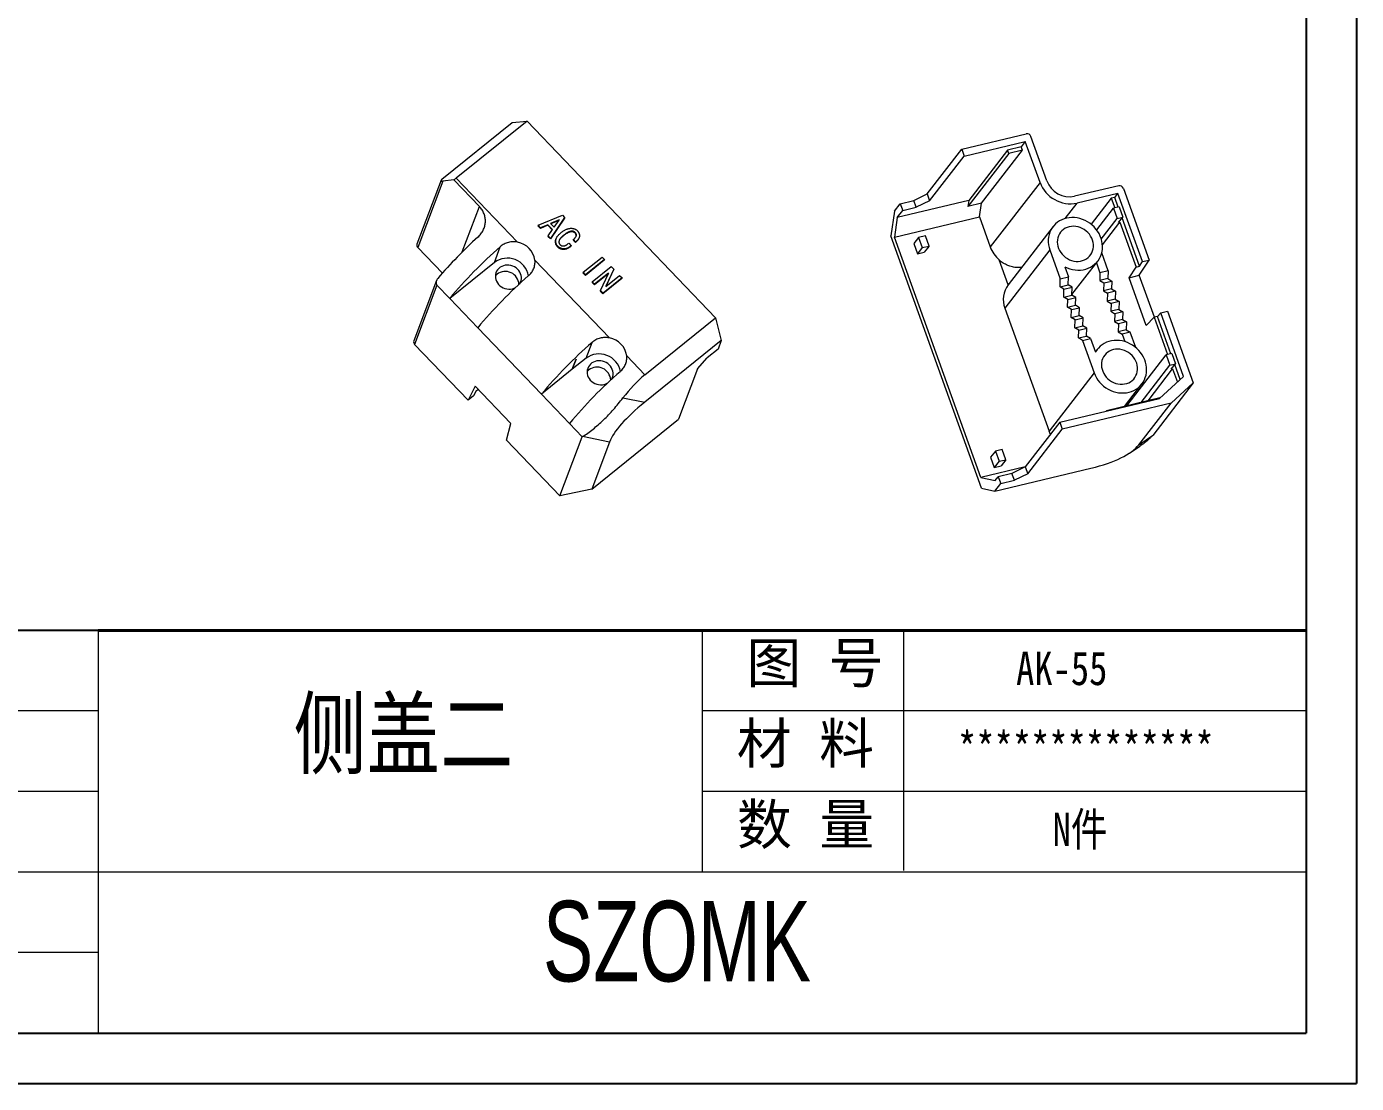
# Model space of a CAD drawing. Header units: inches. Extents: x 1287 to 2841, y 536 to 880.
# Drawn here: x 2752.2 to 2840.6, y 535.9 to 606.2 of the extents above; entities that cross this region are included whole.
import ezdxf

# ---------------------------------------------------------------- set-up
doc = ezdxf.new("R2010")
doc.units = ezdxf.units.IN
doc.layers.add('文字', color=81, linetype='Continuous')
doc.layers.add('粗实线', color=7, linetype='Continuous', lineweight=30)
doc.layers.add('细实线', color=3, linetype='Continuous', lineweight=9)
doc.styles.get("Standard").update_dxf_attribs({"font": 'txt', "bigfont": 'gbcbig.shx'})
doc.styles.add('宋体', font='', dxfattribs={"width": 0.8, "height": 3.5})
doc.styles.add('长仿宋', font='', dxfattribs={"width": 0.7, "height": 4})
doc.styles.get('宋体').set_extended_font_data('SimSun')
doc.styles.get('长仿宋').set_extended_font_data('SimSun')

msp = doc.modelspace()

# ---------------------------------------------------------------- linework, layer by layer
for p, q in [((2840.62, 676.436), (2840.62, 535.949)), ((2837.275, 673.091), (2837.275, 539.294)), ((2756.996, 566.053), (2716.857, 566.053)), ((2647.072, 539.294), (2837.275, 539.294)), ((2641.931, 535.949), (2840.62, 535.949))]:
    msp.add_line(p, q)
at = {"color": 7, "linetype": 'Continuous', "lineweight": 15}
for p, q in [((2779.844, 596.044), (2784.52, 599.811)), ((2785.503, 599.915), (2780.796, 596.123)), ((2784.52, 599.811), (2785.503, 599.915)), ((2798.038, 586.839), (2785.503, 599.915)), ((2814.389, 598.042), (2818.681, 599.07)), ((2814.552, 597.588), (2818.618, 598.562)), ((2818.618, 598.562), (2818.34, 598.202)), ((2819.596, 595.84), (2818.618, 598.562)), ((2820.048, 595.948), (2818.988, 598.897)), ((2812.094, 595.07), (2814.389, 598.042)), ((2812.257, 594.617), (2814.552, 597.588)), ((2814.389, 598.042), (2814.552, 597.588)), ((2817.518, 597.759), (2814.796, 594.235)), ((2817.436, 597.986), (2814.854, 594.642)), ((2815.7, 594.452), (2818.421, 597.975)), ((2818.34, 598.202), (2817.436, 597.986)), ((2817.518, 597.759), (2817.436, 597.986)), ((2818.421, 597.975), (2817.518, 597.759)), ((2818.421, 597.975), (2818.34, 598.202)), ((2779.788, 595.979), (2778.191, 591.739)), ((2779.91, 595.925), (2778.245, 591.506)), ((2780.643, 596.002), (2779.91, 595.925)), ((2782.339, 594.232), (2780.643, 596.002)), ((2784.88, 591.863), (2780.796, 596.123)), ((2819.596, 595.84), (2816.285, 591.554)), ((2811.208, 594.638), (2812.094, 595.07)), ((2812.094, 595.07), (2812.257, 594.617)), ((2824.828, 595.615), (2821.892, 594.912)), ((2824.765, 595.107), (2822.055, 594.458)), ((2824.331, 594.783), (2822.994, 593.052)), ((2824.557, 594.837), (2824.331, 594.783)), ((2824.331, 594.783), (2824.56, 594.146)), ((2824.557, 594.837), (2824.765, 595.107)), ((2824.786, 594.2), (2824.557, 594.837)), ((2826.395, 590.57), (2824.765, 595.107)), ((2825.136, 595.442), (2826.847, 590.678)), ((2809.915, 593.917), (2809.684, 592.289)), ((2809.915, 593.917), (2810.304, 594.421)), ((2814.854, 594.642), (2810.111, 593.506)), ((2810.111, 593.506), (2810.467, 593.968)), ((2810.304, 594.421), (2811.208, 594.638)), ((2810.304, 594.421), (2810.467, 593.968)), ((2810.467, 593.968), (2811.371, 594.184)), ((2811.371, 594.184), (2811.208, 594.638)), ((2812.257, 594.617), (2811.371, 594.184)), ((2814.854, 594.642), (2814.796, 594.235)), ((2815.7, 594.452), (2814.796, 594.235)), ((2815.571, 593.542), (2815.7, 594.452)), ((2823.36, 592.674), (2824.483, 594.128)), ((2824.845, 594.214), (2824.483, 594.128)), ((2824.483, 594.128), (2824.728, 593.447)), ((2824.845, 594.214), (2825.089, 593.534)), ((2786.24, 592.984), (2786.225, 592.943)), ((2786.24, 592.984), (2787.86, 593.648)), ((2786.406, 592.81), (2786.24, 592.984)), ((2786.894, 593.023), (2786.406, 592.81)), ((2786.894, 593.023), (2786.878, 592.983)), ((2787.199, 592.705), (2786.894, 593.023)), ((2787.984, 593.463), (2787.057, 592.075)), ((2787.628, 593.346), (2787.068, 593.1)), ((2787.068, 593.1), (2787.304, 592.854)), ((2787.999, 593.504), (2787.072, 592.116)), ((2787.613, 593.306), (2787.091, 593.076)), ((2787.304, 592.854), (2787.642, 593.332)), ((2787.628, 593.346), (2787.613, 593.306)), ((2787.619, 593.299), (2787.613, 593.306)), ((2787.642, 593.332), (2787.628, 593.346)), ((2787.86, 593.648), (2787.999, 593.504)), ((2787.999, 593.504), (2787.984, 593.463)), ((2809.924, 592.189), (2815.571, 593.542)), ((2810.111, 593.506), (2809.924, 592.189)), ((2815.571, 593.542), (2816.285, 591.554)), ((2823.667, 592.074), (2824.728, 593.447)), ((2823.74, 591.691), (2824.901, 593.195)), ((2824.728, 593.447), (2825.089, 593.534)), ((2824.811, 593.173), (2825.089, 593.534)), ((2824.811, 593.173), (2824.901, 593.195)), ((2824.901, 593.195), (2825.973, 590.212)), ((2826.199, 590.266), (2825.045, 593.477)), ((2786.391, 592.77), (2786.225, 592.943)), ((2786.878, 592.983), (2786.391, 592.77)), ((2786.406, 592.81), (2786.391, 592.77)), ((2787.176, 592.673), (2786.878, 592.983)), ((2786.906, 592.289), (2786.89, 592.249)), ((2787.057, 592.075), (2786.89, 592.249)), ((2786.906, 592.289), (2787.199, 592.705)), ((2787.072, 592.116), (2786.906, 592.289)), ((2787.072, 592.116), (2787.057, 592.075)), ((2787.442, 592.104), (2787.427, 592.063)), ((2787.939, 592.327), (2787.924, 592.287)), ((2788.712, 592.501), (2788.697, 592.461)), ((2788.944, 592.11), (2788.959, 592.151)), ((2815.714, 575.502), (2809.684, 592.289)), ((2815.662, 576.216), (2809.924, 592.189)), ((2811.525, 592.18), (2811.205, 591.765)), ((2811.976, 592.288), (2811.525, 592.18)), ((2811.525, 592.18), (2811.769, 591.499)), ((2812.221, 591.607), (2811.976, 592.288)), ((2820.46, 592.899), (2817.47, 589.027)), ((2779.876, 589.804), (2778.245, 591.506)), ((2783.332, 590.513), (2783.727, 591.562)), ((2787.557, 591.583), (2787.541, 591.543)), ((2788.273, 591.789), (2788.433, 591.622)), ((2788.433, 591.622), (2788.417, 591.582)), ((2788.582, 592.038), (2788.567, 591.997)), ((2788.72, 591.838), (2788.567, 591.997)), ((2788.735, 591.879), (2788.582, 592.038)), ((2788.735, 591.879), (2788.72, 591.838)), ((2811.205, 591.765), (2811.449, 591.085)), ((2811.769, 591.499), (2811.449, 591.085)), ((2811.769, 591.499), (2812.221, 591.607)), ((2812.221, 591.607), (2811.901, 591.193)), ((2820.25, 591.348), (2817.26, 587.475)), ((2820.25, 591.348), (2820.943, 589.42)), ((2783.332, 590.513), (2780.364, 588.122)), ((2790.978, 585.501), (2786.029, 590.665)), ((2789.235, 589.859), (2790.495, 590.873)), ((2790.639, 590.666), (2789.38, 589.652)), ((2790.654, 590.707), (2789.395, 589.692)), ((2790.495, 590.873), (2790.654, 590.707)), ((2790.654, 590.707), (2790.639, 590.666)), ((2811.449, 591.085), (2811.901, 591.193)), ((2817.473, 589.031), (2816.88, 590.68)), ((2821.714, 588.387), (2823.428, 590.607)), ((2823.342, 590.495), (2823.58, 589.831)), ((2824.122, 589.961), (2823.694, 591.153)), ((2826.192, 589.665), (2826.847, 590.678)), ((2826.199, 590.266), (2826.395, 590.57)), ((2826.395, 590.57), (2826.847, 590.678)), ((2789.235, 589.859), (2789.22, 589.818)), ((2789.38, 589.652), (2789.22, 589.818)), ((2789.395, 589.692), (2789.235, 589.859)), ((2789.395, 589.692), (2789.38, 589.652)), ((2789.839, 589.23), (2791.098, 590.244)), ((2790.896, 589.758), (2789.983, 589.023)), ((2790.911, 589.799), (2789.998, 589.063)), ((2790.387, 588.658), (2790.918, 589.791)), ((2791.804, 589.451), (2790.545, 588.437)), ((2791.819, 589.492), (2790.56, 588.477)), ((2791.271, 590.063), (2790.74, 588.93)), ((2791.256, 590.023), (2790.742, 588.927)), ((2790.746, 588.922), (2791.659, 589.658)), ((2790.911, 589.799), (2790.896, 589.758)), ((2790.9, 589.754), (2790.896, 589.758)), ((2790.918, 589.791), (2790.911, 589.799)), ((2791.098, 590.244), (2791.271, 590.063)), ((2791.271, 590.063), (2791.256, 590.023)), ((2791.659, 589.658), (2791.819, 589.492)), ((2791.819, 589.492), (2791.804, 589.451)), ((2820.943, 589.42), (2821.485, 589.549)), ((2821.24, 590.23), (2821.485, 589.549)), ((2821.468, 589.029), (2821.485, 589.549)), ((2823.58, 589.831), (2823.563, 589.311)), ((2824.122, 589.961), (2823.58, 589.831)), ((2824.122, 589.961), (2824.105, 589.441)), ((2825.515, 589.502), (2825.973, 590.212)), ((2825.515, 589.502), (2826.192, 589.665)), ((2826.655, 586.326), (2825.515, 589.502)), ((2825.973, 590.212), (2826.199, 590.266)), ((2827.192, 586.882), (2826.192, 589.665)), ((2779.489, 589.309), (2777.982, 585.306)), ((2779.517, 589.006), (2778.036, 585.073)), ((2779.517, 589.006), (2780.364, 588.122)), ((2789.839, 589.23), (2789.823, 589.189)), ((2789.983, 589.023), (2789.823, 589.189)), ((2789.998, 589.063), (2789.839, 589.23)), ((2789.998, 589.063), (2789.983, 589.023)), ((2790.387, 588.658), (2790.371, 588.618)), ((2790.545, 588.437), (2790.371, 588.618)), ((2790.56, 588.477), (2790.387, 588.658)), ((2790.74, 588.93), (2790.746, 588.922)), ((2820.926, 588.899), (2820.943, 589.42)), ((2820.926, 588.899), (2821.468, 589.029)), ((2821.187, 588.739), (2820.926, 588.899)), ((2821.17, 588.219), (2821.187, 588.739)), ((2821.187, 588.739), (2821.729, 588.869)), ((2821.729, 588.869), (2821.468, 589.029)), ((2821.712, 588.348), (2821.729, 588.869)), ((2824.105, 589.441), (2823.563, 589.311)), ((2823.563, 589.311), (2823.825, 589.151)), ((2823.825, 589.151), (2823.808, 588.63)), ((2824.35, 588.76), (2823.808, 588.63)), ((2823.808, 588.63), (2824.069, 588.47)), ((2823.825, 589.151), (2824.367, 589.28)), ((2824.611, 588.6), (2824.069, 588.47)), ((2824.105, 589.441), (2824.367, 589.28)), ((2824.367, 589.28), (2824.35, 588.76)), ((2824.35, 588.76), (2824.611, 588.6)), ((2824.611, 588.6), (2824.594, 588.079)), ((2780.364, 588.122), (2782.227, 586.178)), ((2790.56, 588.477), (2790.545, 588.437)), ((2821.17, 588.219), (2821.712, 588.348)), ((2821.432, 588.058), (2821.17, 588.219)), ((2821.415, 587.538), (2821.432, 588.058)), ((2821.432, 588.058), (2821.974, 588.188)), ((2821.974, 588.188), (2821.712, 588.348)), ((2821.957, 587.668), (2821.974, 588.188)), ((2824.069, 588.47), (2824.052, 587.95)), ((2824.594, 588.079), (2824.052, 587.95)), ((2824.052, 587.95), (2824.314, 587.789)), ((2824.314, 587.789), (2824.297, 587.269)), ((2824.856, 587.919), (2824.314, 587.789)), ((2824.594, 588.079), (2824.856, 587.919)), ((2824.856, 587.919), (2824.839, 587.399)), ((2793.331, 583.046), (2798.038, 586.839)), ((2798.038, 586.839), (2798.41, 585.321)), ((2817.26, 587.475), (2820.193, 579.309)), ((2821.415, 587.538), (2821.957, 587.668)), ((2821.676, 587.378), (2821.415, 587.538)), ((2821.659, 586.857), (2821.676, 587.378)), ((2821.659, 586.857), (2822.201, 586.987)), ((2821.921, 586.697), (2821.659, 586.857)), ((2821.676, 587.378), (2822.218, 587.508)), ((2821.921, 586.697), (2822.463, 586.827)), ((2822.218, 587.508), (2821.957, 587.668)), ((2822.201, 586.987), (2822.218, 587.508)), ((2822.463, 586.827), (2822.201, 586.987)), ((2822.446, 586.307), (2822.463, 586.827)), ((2824.839, 587.399), (2824.297, 587.269)), ((2824.297, 587.269), (2824.558, 587.109)), ((2824.558, 587.109), (2824.541, 586.589)), ((2825.1, 587.239), (2824.558, 587.109)), ((2824.839, 587.399), (2825.1, 587.239)), ((2825.1, 587.239), (2825.083, 586.718)), ((2827.171, 586.877), (2826.655, 586.326)), ((2827.397, 586.931), (2827.171, 586.877)), ((2827.171, 586.877), (2828.064, 584.391)), ((2827.617, 587.167), (2827.397, 586.931)), ((2828.29, 584.445), (2827.397, 586.931)), ((2827.617, 587.167), (2828.069, 587.276)), ((2829.137, 582.938), (2827.617, 587.167)), ((2828.069, 587.276), (2829.78, 582.512)), ((2782.227, 586.178), (2786.462, 581.76)), ((2821.904, 586.177), (2821.921, 586.697)), ((2821.904, 586.177), (2822.446, 586.307)), ((2822.165, 586.017), (2821.904, 586.177)), ((2822.148, 585.496), (2822.165, 586.017)), ((2822.165, 586.017), (2822.707, 586.147)), ((2822.707, 586.147), (2822.446, 586.307)), ((2822.69, 585.626), (2822.707, 586.147)), ((2825.083, 586.718), (2824.541, 586.589)), ((2824.541, 586.589), (2824.803, 586.428)), ((2824.803, 586.428), (2824.786, 585.908)), ((2825.328, 586.038), (2824.786, 585.908)), ((2825.345, 586.558), (2824.803, 586.428)), ((2825.083, 586.718), (2825.345, 586.558)), ((2825.345, 586.558), (2825.328, 586.038)), ((2825.328, 586.038), (2825.589, 585.878)), ((2778.036, 585.073), (2781.593, 581.362)), ((2789.43, 584.151), (2789.825, 585.2)), ((2798.41, 585.321), (2793.326, 581.225)), ((2798.41, 585.321), (2798.196, 584.753)), ((2822.148, 585.496), (2822.69, 585.626)), ((2822.41, 585.336), (2822.148, 585.496)), ((2822.41, 585.336), (2822.952, 585.466)), ((2822.41, 585.336), (2823.184, 583.181)), ((2822.952, 585.466), (2822.69, 585.626)), ((2822.952, 585.466), (2823.278, 584.558)), ((2824.786, 585.908), (2825.047, 585.748)), ((2825.589, 585.878), (2825.047, 585.748)), ((2825.047, 585.748), (2825.224, 585.255)), ((2825.953, 584.864), (2825.589, 585.878)), ((2789.43, 584.151), (2788.512, 583.413)), ((2793.331, 583.046), (2792.127, 584.303)), ((2796.823, 583.435), (2797.477, 584.174)), ((2798.196, 584.753), (2797.477, 584.174)), ((2823.394, 584.733), (2823.272, 584.575)), ((2825.374, 580.99), (2827.987, 584.373)), ((2828.349, 584.459), (2827.987, 584.373)), ((2827.987, 584.373), (2828.232, 583.692)), ((2828.349, 584.459), (2828.593, 583.779)), ((2788.512, 583.412), (2786.462, 581.76)), ((2788.512, 583.412), (2788.767, 584.089)), ((2788.767, 584.089), (2788.512, 583.413)), ((2788.512, 583.412), (2788.512, 583.412)), ((2788.767, 584.089), (2788.767, 584.089)), ((2796.823, 583.435), (2795.563, 580.09)), ((2826.319, 581.216), (2828.232, 583.692)), ((2826.771, 581.324), (2828.405, 583.44)), ((2828.232, 583.692), (2828.593, 583.779)), ((2828.315, 583.419), (2828.593, 583.779)), ((2828.315, 583.419), (2828.405, 583.44)), ((2828.405, 583.44), (2828.721, 582.561)), ((2828.906, 582.729), (2828.549, 583.722)), ((2823.184, 583.181), (2820.193, 579.309)), ((2825.211, 580.951), (2826.362, 582.441)), ((2829.78, 582.512), (2827.082, 579.018)), ((2827.525, 581.479), (2829.137, 582.938)), ((2828.299, 581.171), (2829.78, 582.512)), ((2782.059, 582.287), (2781.593, 581.362)), ((2781.952, 581.652), (2781.593, 581.362)), ((2782.092, 581.93), (2781.952, 581.652)), ((2784.431, 579.813), (2782.059, 582.287)), ((2782.267, 582.07), (2782.092, 581.93)), ((2786.462, 581.76), (2788.325, 579.817)), ((2791.875, 581.512), (2793.326, 581.225)), ((2827.564, 581.514), (2824.006, 580.662)), ((2825.651, 581.52), (2825.693, 581.403)), ((2820.908, 579.894), (2827.525, 581.479)), ((2828.299, 581.171), (2821.071, 579.44)), ((2824.006, 580.662), (2823.981, 580.63)), ((2824.015, 580.638), (2824.006, 580.662)), ((2826.152, 578.392), (2828.299, 581.171)), ((2784.134, 578.711), (2784.431, 579.813)), ((2788.325, 579.817), (2789.172, 578.933)), ((2789.807, 575.453), (2795.563, 580.09)), ((2820.908, 579.894), (2818.613, 576.922)), ((2820.908, 579.894), (2821.071, 579.44)), ((2787.691, 575), (2789.172, 578.933)), ((2790.986, 578.581), (2789.181, 578.939)), ((2818.776, 576.468), (2821.071, 579.44)), ((2826.152, 578.392), (2827.074, 579.009)), ((2784.134, 578.711), (2787.691, 575)), ((2790.986, 578.581), (2789.807, 575.453)), ((2816.626, 577.979), (2816.306, 577.564)), ((2817.077, 578.087), (2816.626, 577.979)), ((2816.626, 577.979), (2816.87, 577.298)), ((2817.322, 577.406), (2817.077, 578.087)), ((2825.546, 577.849), (2826.236, 578.311)), ((2816.306, 577.564), (2816.55, 576.884)), ((2816.87, 577.298), (2816.55, 576.884)), ((2816.87, 577.298), (2817.322, 577.406)), ((2817.322, 577.406), (2817.002, 576.992)), ((2818.614, 576.923), (2815.662, 576.216)), ((2815.662, 576.216), (2816.622, 576.013)), ((2816.55, 576.884), (2817.002, 576.992)), ((2816.597, 575.315), (2822.982, 576.845)), ((2816.622, 576.013), (2816.823, 576.273)), ((2817.727, 576.489), (2816.823, 576.273)), ((2816.823, 576.273), (2816.986, 575.819)), ((2818.613, 576.922), (2817.727, 576.489)), ((2817.89, 576.036), (2817.727, 576.489)), ((2818.776, 576.468), (2817.89, 576.036)), ((2818.613, 576.922), (2818.776, 576.468)), ((2789.807, 575.453), (2787.691, 575)), ((2815.714, 575.502), (2816.597, 575.315)), ((2816.597, 575.315), (2816.986, 575.819)), ((2816.986, 575.819), (2817.89, 576.036))]:
    msp.add_line(p, q, dxfattribs=at)
at = {"color": 8, "linetype": 'Continuous', "lineweight": 15}
for p, q in [((2781.201, 591.211), (2782.339, 594.232)), ((2821.267, 593.437), (2822.055, 594.458))]:
    msp.add_line(p, q, dxfattribs=at)
at = {"color": 7, "linetype": 'Continuous', "lineweight": 15, "flags": 128}
for points in [[(2821.24, 590.23), (2821.408, 590.152), (2821.581, 590.09), (2821.758, 590.045), (2821.936, 590.016), (2822.115, 590.005), (2822.292, 590.01), (2822.465, 590.033), (2822.633, 590.073), (2822.795, 590.129), (2822.948, 590.201), (2823.091, 590.289), (2823.223, 590.391), (2823.343, 590.506), (2823.448, 590.634), (2823.539, 590.773), (2823.614, 590.921), (2823.673, 591.078), (2823.714, 591.241), (2823.739, 591.409), (2823.745, 591.581), (2823.734, 591.754), (2823.705, 591.927), (2823.659, 592.099), (2823.596, 592.267), (2823.517, 592.43), (2823.422, 592.587), (2823.312, 592.735), (2823.19, 592.874), (2823.054, 593.002), (2822.908, 593.117), (2822.753, 593.219), (2822.589, 593.306), (2822.42, 593.378), (2822.245, 593.434), (2822.068, 593.474), (2821.889, 593.497), (2821.711, 593.502), (2821.535, 593.491), (2821.363, 593.462), (2821.197, 593.416), (2821.038, 593.354), (2820.888, 593.276), (2820.749, 593.183), (2820.621, 593.077), (2820.507, 592.957), (2820.406, 592.825), (2820.321, 592.683), (2820.252, 592.531), (2820.199, 592.372), (2820.164, 592.207), (2820.146, 592.037), (2820.145, 591.865), (2820.163, 591.691), (2820.198, 591.518), (2820.25, 591.348)], [(2821.537, 592.888), (2821.401, 592.846), (2821.274, 592.787), (2821.156, 592.713), (2821.051, 592.625), (2820.959, 592.523), (2820.882, 592.409), (2820.822, 592.286), (2820.778, 592.154), (2820.752, 592.017), (2820.744, 591.875), (2820.754, 591.732), (2820.782, 591.589), (2820.828, 591.448), (2820.891, 591.312), (2820.97, 591.183), (2821.063, 591.062), (2821.17, 590.952), (2821.289, 590.854), (2821.417, 590.77), (2821.554, 590.7), (2821.696, 590.647), (2821.842, 590.61), (2821.99, 590.59), (2822.137, 590.589), (2822.281, 590.605), (2822.421, 590.638), (2822.552, 590.688), (2822.675, 590.755), (2822.787, 590.836), (2822.885, 590.931), (2822.97, 591.039), (2823.039, 591.158), (2823.091, 591.286), (2823.126, 591.421), (2823.143, 591.56), (2823.142, 591.703), (2823.123, 591.847), (2823.086, 591.989), (2823.031, 592.127), (2822.96, 592.26), (2822.874, 592.386), (2822.774, 592.501), (2822.661, 592.605), (2822.537, 592.697), (2822.404, 592.774), (2822.264, 592.835), (2822.12, 592.881), (2821.972, 592.909), (2821.825, 592.919), (2821.679, 592.912), (2821.537, 592.888)], [(2785.018, 589.105), (2785.067, 589.197), (2785.105, 589.305), (2785.125, 589.419), (2785.126, 589.535), (2785.109, 589.652), (2785.074, 589.766), (2785.022, 589.876), (2784.954, 589.978), (2784.871, 590.071), (2784.775, 590.152), (2784.668, 590.221), (2784.552, 590.275), (2784.43, 590.314), (2784.305, 590.336), (2784.179, 590.341), (2784.054, 590.329), (2783.934, 590.3), (2783.821, 590.255), (2783.718, 590.195), (2783.626, 590.121), (2783.548, 590.035), (2783.485, 589.938), (2783.438, 589.832), (2783.409, 589.721), (2783.398, 589.605), (2783.406, 589.489), (2783.432, 589.373), (2783.476, 589.261), (2783.536, 589.155), (2783.612, 589.057), (2783.702, 588.969), (2783.804, 588.894), (2783.916, 588.833), (2784.035, 588.786), (2784.159, 588.756), (2784.285, 588.742), (2784.41, 588.746), (2784.533, 588.766), (2784.65, 588.803), (2784.74, 588.845)], [(2783.51, 589.734), (2783.425, 589.654), (2783.399, 589.624)], [(2823.184, 583.181), (2823.253, 583.014), (2823.338, 582.853), (2823.438, 582.699), (2823.552, 582.554), (2823.679, 582.42), (2823.818, 582.296), (2823.968, 582.185), (2824.126, 582.089), (2824.292, 582.006), (2824.464, 581.94), (2824.64, 581.89), (2824.818, 581.856), (2824.997, 581.839), (2825.174, 581.84), (2825.349, 581.858), (2825.519, 581.893), (2825.682, 581.944), (2825.838, 582.012), (2825.984, 582.095), (2826.12, 582.193), (2826.243, 582.305), (2826.353, 582.429), (2826.448, 582.564), (2826.528, 582.71), (2826.591, 582.865), (2826.638, 583.026), (2826.667, 583.193), (2826.679, 583.364), (2826.672, 583.537), (2826.649, 583.71), (2826.608, 583.883), (2826.549, 584.052), (2826.475, 584.217), (2826.384, 584.376), (2826.279, 584.526), (2826.16, 584.668), (2826.028, 584.799), (2825.885, 584.918), (2825.732, 585.024), (2825.571, 585.116), (2825.403, 585.192), (2825.23, 585.253), (2825.053, 585.298), (2824.874, 585.325), (2824.696, 585.336), (2824.519, 585.329), (2824.346, 585.305), (2824.178, 585.264), (2824.017, 585.207), (2823.864, 585.134), (2823.722, 585.045), (2823.591, 584.942), (2823.472, 584.826), (2823.368, 584.698), (2823.278, 584.558)], [(2824.47, 584.721), (2824.335, 584.679), (2824.207, 584.621), (2824.09, 584.547), (2823.985, 584.458), (2823.893, 584.356), (2823.816, 584.243), (2823.755, 584.119), (2823.711, 583.988), (2823.685, 583.85), (2823.677, 583.708), (2823.687, 583.565), (2823.716, 583.422), (2823.761, 583.281), (2823.824, 583.145), (2823.903, 583.016), (2823.997, 582.895), (2824.103, 582.785), (2824.222, 582.687), (2824.351, 582.603), (2824.487, 582.533), (2824.63, 582.48), (2824.776, 582.443), (2824.924, 582.424), (2825.071, 582.422), (2825.215, 582.438), (2825.354, 582.471), (2825.486, 582.521), (2825.608, 582.588), (2825.72, 582.669), (2825.819, 582.765), (2825.903, 582.873), (2825.972, 582.991), (2826.025, 583.119), (2826.06, 583.254), (2826.077, 583.394), (2826.076, 583.536), (2826.056, 583.68), (2826.019, 583.822), (2825.965, 583.961), (2825.894, 584.094), (2825.808, 584.219), (2825.707, 584.334), (2825.594, 584.439), (2825.47, 584.53), (2825.338, 584.607), (2825.198, 584.669), (2825.053, 584.714), (2824.906, 584.742), (2824.758, 584.753), (2824.612, 584.746), (2824.47, 584.721)], [(2788.512, 583.412), (2788.512, 583.412), (2788.512, 583.412), (2788.512, 583.412), (2788.512, 583.412), (2788.512, 583.412), (2788.512, 583.413), (2788.512, 583.413), (2788.512, 583.413)], [(2791.116, 582.743), (2791.165, 582.835), (2791.203, 582.944), (2791.223, 583.057), (2791.224, 583.174), (2791.207, 583.29), (2791.172, 583.404), (2791.12, 583.514), (2791.052, 583.616), (2790.969, 583.709), (2790.872, 583.791), (2790.766, 583.859), (2790.65, 583.913), (2790.528, 583.952), (2790.403, 583.974), (2790.277, 583.979), (2790.152, 583.967), (2790.032, 583.938), (2789.919, 583.894), (2789.816, 583.833), (2789.724, 583.759), (2789.646, 583.673), (2789.583, 583.576), (2789.536, 583.471), (2789.507, 583.359), (2789.496, 583.244), (2789.504, 583.127), (2789.53, 583.011), (2789.574, 582.899), (2789.634, 582.793), (2789.71, 582.695), (2789.8, 582.608), (2789.902, 582.532), (2790.014, 582.471), (2790.133, 582.424), (2790.257, 582.394), (2790.383, 582.38), (2790.508, 582.384), (2790.631, 582.404), (2790.748, 582.441), (2790.838, 582.484)], [(2789.608, 583.372), (2789.523, 583.292), (2789.497, 583.262)], [(2820.287, 579.09), (2820.267, 579.131), (2820.193, 579.309)]]:
    msp.add_lwpolyline(points, dxfattribs=at)
at = {"color": 7, "linetype": 'Continuous', "lineweight": 15}
for centre, radius, start, end in [((2818.735, 598.806), 0.269, 19.76866, 101.55821), ((2821.623, 596.569), 2.154, 199.76866, 281.55821), ((2821.567, 596.492), 1.614, 199.71015, 281.61672), ((2824.882, 595.351), 0.269, 19.76866, 101.55821), ((2802.868, 569.519), 30.66, 132.2897, 139.43795), ((2778.401, 591.665), 0.223, 160.6435, 225.49332), ((2803.641, 568.731), 30.296, 131.09604, 140.20334), ((2784.626, 590.469), 1.416, 7.92596, 79.64907), ((2818.311, 592.293), 2.156, 200.05785, 228.44284), ((2784.195, 589.361), 1.439, 10.72973, 126.84339), ((2805.504, 566.787), 30.296, 131.09604, 140.20334), ((2784.059, 589.009), 0.91, 3.09612, 127.12563), ((2818.77, 588.061), 1.62, 143.22194, 201.18326), ((2778.192, 585.232), 0.223, 160.6435, 225.49332), ((2809.739, 562.369), 30.296, 131.09604, 140.20334), ((2790.724, 584.108), 1.416, 7.92596, 79.64907), ((2790.293, 583), 1.439, 10.72973, 126.84339), ((2790.157, 582.647), 0.91, 3.09612, 127.12563), ((2811.602, 560.425), 30.296, 131.09604, 140.20334)]:
    msp.add_arc(centre, radius, start, end, dxfattribs=at)
for centre, major_axis, ratio, start_param, end_param in [((2780.089, 596.07), (0.303, 0.117), 0.293699, 2.396322, 3.967118), ((2777.631, 595.862), (5.735, 3.625), 0.238214, 5.109064, 5.140323), ((2794.674, 578.081), (3.267, 6.029), 0.616048, 0.99641, 1.322875), ((2798.999, 582.007), (8.029, 4.219), 0.266749, 2.206618, 2.850119), ((2794.234, 578.541), (7.085, 2.099), 0.320085, 2.265769, 2.267565), ((2824.217, 576.854), (5.255, 5.052), 0.066974, 5.221584, 5.22338), ((2817.016, 579.354), (9.406, -0.273), 0.323501, 5.40869, 6.052191)]:
    msp.add_ellipse(centre, major_axis=major_axis, ratio=ratio, start_param=start_param, end_param=end_param, dxfattribs=at)
for points, knots in [([(2782.238, 592.2), (2782.311, 592.267), (2782.377, 592.338), (2782.495, 592.492), (2782.547, 592.575), (2782.633, 592.746), (2782.667, 592.834), (2782.716, 593.015), (2782.731, 593.109), (2782.741, 593.295), (2782.736, 593.388), (2782.706, 593.573), (2782.681, 593.664), (2782.614, 593.839), (2782.571, 593.924), (2782.467, 594.086), (2782.407, 594.162), (2782.339, 594.232)], [0, 0, 0, 0, 0.125, 0.125, 0.25, 0.25, 0.375, 0.375, 0.5, 0.5, 0.625, 0.625, 0.75, 0.75, 0.875, 0.875, 1, 1, 1, 1]), ([(2787.557, 591.583), (2787.543, 591.598), (2787.517, 591.626), (2787.485, 591.673), (2787.458, 591.722), (2787.437, 591.773), (2787.422, 591.826), (2787.414, 591.881), (2787.412, 591.938), (2787.415, 591.996), (2787.425, 592.057), (2787.446, 592.117), (2787.475, 592.179), (2787.514, 592.24), (2787.562, 592.302), (2787.619, 592.365), (2787.684, 592.428), (2787.733, 592.468), (2787.758, 592.489)], [0, 0, 0, 0, 0.052182, 0.102997, 0.153018, 0.203295, 0.2536, 0.305613, 0.359049, 0.414918, 0.473394, 0.534337, 0.599069, 0.668523, 0.742472, 0.822342, 0.908195, 1, 1, 1, 1]), ([(2787.939, 592.327), (2787.918, 592.31), (2787.878, 592.277), (2787.822, 592.226), (2787.773, 592.177), (2787.731, 592.13), (2787.696, 592.085), (2787.668, 592.042), (2787.647, 592), (2787.632, 591.96), (2787.625, 591.922), (2787.621, 591.885), (2787.622, 591.85), (2787.628, 591.816), (2787.638, 591.784), (2787.653, 591.752), (2787.672, 591.723), (2787.688, 591.705), (2787.696, 591.696)], [0, 0, 0, 0, 0.105998, 0.203979, 0.293662, 0.376167, 0.450887, 0.519084, 0.580402, 0.635963, 0.68751, 0.735617, 0.781505, 0.825475, 0.868619, 0.911731, 0.955079, 1, 1, 1, 1]), ([(2787.924, 592.287), (2787.875, 592.245), (2787.778, 592.162), (2787.673, 592.048), (2787.638, 591.968), (2787.629, 591.945)], [0, 0, 0, 0, 0.418428, 0.836302, 1, 1, 1, 1]), ([(2787.758, 592.489), (2787.786, 592.511), (2787.841, 592.554), (2787.925, 592.612), (2788.007, 592.661), (2788.086, 592.703), (2788.164, 592.736), (2788.24, 592.761), (2788.314, 592.778), (2788.387, 592.786), (2788.456, 592.787), (2788.523, 592.782), (2788.586, 592.77), (2788.646, 592.752), (2788.703, 592.727), (2788.756, 592.696), (2788.807, 592.658), (2788.837, 592.629), (2788.852, 592.614)], [0, 0, 0, 0, 0.092205, 0.178611, 0.259467, 0.334725, 0.405172, 0.471102, 0.533277, 0.591841, 0.647832, 0.700703, 0.751535, 0.800933, 0.849838, 0.89856, 0.948567, 1, 1, 1, 1]), ([(2788.697, 592.461), (2788.687, 592.47), (2788.669, 592.488), (2788.637, 592.51), (2788.603, 592.528), (2788.567, 592.541), (2788.528, 592.55), (2788.486, 592.554), (2788.443, 592.553), (2788.397, 592.548), (2788.348, 592.537), (2788.296, 592.52), (2788.242, 592.497), (2788.184, 592.467), (2788.123, 592.431), (2788.059, 592.389), (2787.992, 592.341), (2787.947, 592.305), (2787.924, 592.287)], [0, 0, 0, 0, 0.043892, 0.086511, 0.128347, 0.170523, 0.214318, 0.260033, 0.308106, 0.360057, 0.416389, 0.478289, 0.547099, 0.622845, 0.705838, 0.795901, 0.894045, 1, 1, 1, 1]), ([(2788.712, 592.501), (2788.703, 592.51), (2788.684, 592.528), (2788.652, 592.551), (2788.618, 592.568), (2788.582, 592.582), (2788.543, 592.59), (2788.502, 592.594), (2788.458, 592.594), (2788.412, 592.589), (2788.363, 592.578), (2788.312, 592.561), (2788.257, 592.537), (2788.199, 592.508), (2788.138, 592.472), (2788.075, 592.43), (2788.007, 592.381), (2787.963, 592.346), (2787.939, 592.327)], [0, 0, 0, 0, 0.043892, 0.086511, 0.128347, 0.170523, 0.214318, 0.260033, 0.308106, 0.360057, 0.416389, 0.478289, 0.547099, 0.622845, 0.705838, 0.795901, 0.894045, 1, 1, 1, 1]), ([(2788.582, 592.038), (2788.595, 592.048), (2788.62, 592.069), (2788.655, 592.101), (2788.685, 592.133), (2788.712, 592.163), (2788.734, 592.194), (2788.753, 592.224), (2788.767, 592.254), (2788.777, 592.283), (2788.784, 592.312), (2788.786, 592.341), (2788.784, 592.369), (2788.778, 592.397), (2788.767, 592.424), (2788.753, 592.45), (2788.735, 592.477), (2788.72, 592.493), (2788.712, 592.501)], [0, 0, 0, 0, 0.090441, 0.174773, 0.254451, 0.328365, 0.397051, 0.461785, 0.522226, 0.579008, 0.633024, 0.68456, 0.734971, 0.785158, 0.835783, 0.888052, 0.942145, 1, 1, 1, 1]), ([(2788.753, 592.224), (2788.758, 592.238), (2788.772, 592.274), (2788.77, 592.337), (2788.745, 592.405), (2788.713, 592.442), (2788.697, 592.461)], [0, 0, 0, 0, 0.186188, 0.457356, 0.728405, 1, 1, 1, 1]), ([(2788.942, 592.111), (2788.928, 592.078), (2788.897, 592.008), (2788.817, 591.917), (2788.752, 591.865), (2788.72, 591.838)], [0, 0, 0, 0, 0.302866, 0.651346, 1, 1, 1, 1]), ([(2788.852, 592.614), (2788.864, 592.601), (2788.888, 592.575), (2788.918, 592.532), (2788.943, 592.489), (2788.962, 592.444), (2788.976, 592.398), (2788.984, 592.35), (2788.987, 592.302), (2788.984, 592.252), (2788.976, 592.202), (2788.961, 592.152), (2788.939, 592.104), (2788.911, 592.056), (2788.877, 592.01), (2788.836, 591.965), (2788.788, 591.92), (2788.753, 591.893), (2788.735, 591.879)], [0, 0, 0, 0, 0.059122, 0.116375, 0.172385, 0.227298, 0.282496, 0.338522, 0.395465, 0.4548, 0.515166, 0.576426, 0.639288, 0.70433, 0.772588, 0.844239, 0.919769, 1, 1, 1, 1]), ([(2784.88, 591.863), (2784.777, 591.883), (2784.674, 591.892), (2784.468, 591.887), (2784.364, 591.873), (2784.166, 591.821), (2784.07, 591.784), (2783.888, 591.688), (2783.804, 591.63), (2783.727, 591.562)], [0, 0, 0, 0, 0.25, 0.25, 0.5, 0.5, 0.75, 0.75, 1, 1, 1, 1]), ([(2787.541, 591.543), (2787.511, 591.579), (2787.451, 591.651), (2787.402, 591.781), (2787.395, 591.912), (2787.402, 592.01), (2787.426, 592.055), (2787.43, 592.062)], [0, 0, 0, 0, 0.239473, 0.478885, 0.718481, 0.957989, 1, 1, 1, 1]), ([(2788.417, 591.582), (2788.394, 591.565), (2788.349, 591.531), (2788.28, 591.487), (2788.214, 591.451), (2788.149, 591.421), (2788.086, 591.399), (2788.025, 591.384), (2787.966, 591.376), (2787.909, 591.376), (2787.855, 591.382), (2787.803, 591.392), (2787.753, 591.406), (2787.706, 591.424), (2787.661, 591.448), (2787.618, 591.475), (2787.578, 591.507), (2787.554, 591.53), (2787.541, 591.543)], [0, 0, 0, 0, 0.093421, 0.180389, 0.260863, 0.335247, 0.404408, 0.46896, 0.529335, 0.586259, 0.641015, 0.693927, 0.745261, 0.795433, 0.845873, 0.89626, 0.947433, 1, 1, 1, 1]), ([(2788.433, 591.622), (2788.409, 591.605), (2788.364, 591.572), (2788.295, 591.528), (2788.229, 591.491), (2788.164, 591.462), (2788.102, 591.439), (2788.041, 591.424), (2787.982, 591.417), (2787.925, 591.417), (2787.87, 591.423), (2787.818, 591.432), (2787.768, 591.447), (2787.721, 591.465), (2787.676, 591.488), (2787.633, 591.515), (2787.593, 591.547), (2787.569, 591.571), (2787.557, 591.583)], [0, 0, 0, 0, 0.093421, 0.180389, 0.260863, 0.335247, 0.404408, 0.46896, 0.529335, 0.586259, 0.641015, 0.693927, 0.745261, 0.795433, 0.845873, 0.89626, 0.947433, 1, 1, 1, 1]), ([(2787.696, 591.696), (2787.703, 591.689), (2787.716, 591.677), (2787.738, 591.661), (2787.763, 591.646), (2787.789, 591.635), (2787.817, 591.626), (2787.847, 591.619), (2787.879, 591.615), (2787.913, 591.613), (2787.95, 591.615), (2787.989, 591.623), (2788.031, 591.637), (2788.074, 591.656), (2788.121, 591.681), (2788.17, 591.711), (2788.221, 591.748), (2788.255, 591.775), (2788.273, 591.789)], [0, 0, 0, 0, 0.041308, 0.082751, 0.124209, 0.166949, 0.210555, 0.256209, 0.304593, 0.355757, 0.410799, 0.471698, 0.539283, 0.614659, 0.697439, 0.789599, 0.890364, 1, 1, 1, 1]), ([(2785.59, 589.618), (2785.667, 589.686), (2785.735, 589.76), (2785.853, 589.921), (2785.903, 590.008), (2785.979, 590.187), (2786.005, 590.28), (2786.035, 590.472), (2786.038, 590.568), (2786.029, 590.665)], [0, 0, 0, 0, 0.25, 0.25, 0.5, 0.5, 0.75, 0.75, 1, 1, 1, 1]), ([(2818.364, 590.185), (2818.3, 590.179), (2818.125, 590.161), (2817.839, 590.197), (2817.519, 590.284), (2817.221, 590.425), (2817.012, 590.566), (2816.905, 590.658), (2816.88, 590.68)], [0, 0, 0, 0, 0.120859, 0.327595, 0.53433, 0.736716, 0.939123, 1, 1, 1, 1]), ([(2779.576, 589.456), (2779.551, 589.426), (2779.529, 589.394), (2779.494, 589.324), (2779.479, 589.286), (2779.462, 589.207), (2779.458, 589.165), (2779.47, 589.08), (2779.487, 589.037), (2779.517, 589.006)], [0, 0, 0, 0, 0.25, 0.25, 0.5, 0.5, 0.75, 0.75, 1, 1, 1, 1]), ([(2790.978, 585.501), (2790.875, 585.521), (2790.772, 585.53), (2790.566, 585.525), (2790.462, 585.511), (2790.264, 585.46), (2790.168, 585.423), (2789.986, 585.326), (2789.902, 585.268), (2789.825, 585.2)], [0, 0, 0, 0, 0.25, 0.25, 0.5, 0.5, 0.75, 0.75, 1, 1, 1, 1]), ([(2791.688, 583.257), (2791.765, 583.324), (2791.833, 583.398), (2791.951, 583.559), (2792.001, 583.646), (2792.077, 583.825), (2792.103, 583.918), (2792.133, 584.11), (2792.136, 584.206), (2792.127, 584.303)], [0, 0, 0, 0, 0.25, 0.25, 0.5, 0.5, 0.75, 0.75, 1, 1, 1, 1]), ([(2789.181, 578.939), (2789.419, 579.084), (2789.655, 579.25), (2790.006, 579.529), (2790.123, 579.626), (2790.356, 579.831), (2790.472, 579.939), (2790.816, 580.271), (2791.038, 580.505), (2791.467, 580.993), (2791.676, 581.25), (2791.875, 581.512)], [0, 0, 0, 0, 0.25, 0.25, 0.375, 0.375, 0.5, 0.5, 0.75, 0.75, 1, 1, 1, 1]), ([(2827.074, 579.009), (2827.027, 578.962), (2826.886, 578.819), (2826.628, 578.595), (2826.39, 578.413), (2826.254, 578.324), (2826.235, 578.312)], [0, 0, 0, 0, 0.186325, 0.561014, 0.940257, 1, 1, 1, 1])]:
    msp.add_open_spline(points, degree=3, knots=knots, dxfattribs=at)
at = {"layer": '粗实线', "color": 7, "lineweight": 40}
msp.add_line((2837.275, 566.053), (2756.996, 566.053), dxfattribs=at)
at = {"layer": '细实线', "color": 7}
for p, q in [((2756.996, 566.053), (2756.996, 539.294)), ((2797.136, 566.053), (2797.136, 549.998)), ((2810.515, 566.053), (2810.515, 550.11)), ((2756.996, 560.702), (2716.857, 560.702)), ((2837.275, 560.702), (2797.136, 560.702)), ((2756.996, 555.35), (2716.857, 555.35)), ((2837.275, 555.35), (2797.136, 555.35)), ((2837.275, 549.998), (2716.857, 549.998)), ((2756.996, 544.646), (2716.857, 544.646))]:
    msp.add_line(p, q, dxfattribs=at)

# ---------------------------------------------------------------- texts
at = {"layer": '文字', "color": 0, "attachment_point": 1, "style": '宋体'}
for s, insert, char_height, width in [('{\\H1.111x;AK-55}', (2818.003, 564.655), 2.00696, 23.20269), ('侧盖二', (2769.988, 561.433), 4.4599, 57.01831), ('{\\H1.111x;**************}', (2814.143, 559.304), 2.00696, 23.20269), ('{\\H1.111x;N件}', (2820.431, 553.952), 2.00696, 23.20269)]:
    msp.add_mtext(s, dxfattribs=dict(at, insert=insert, char_height=char_height, width=width))
at = {"layer": '粗实线', "insert": (2786.562, 548.081), "char_height": 5.35189, "width": 60.01614, "attachment_point": 1, "style": '长仿宋'}
msp.add_mtext('{\\fSTXinwei|b0|i0|c134|p2;SZOMK}', dxfattribs=at)
at = {"layer": '细实线', "color": 7, "char_height": 2.67594, "attachment_point": 1}
for s, insert, width in [('{\\fSimSun|b0|i0|c134|p54;图 号}', (2800.078, 565.241), 13.37972), ('{\\fSimSun|b0|i0|c134|p54;材 料   }', (2799.444, 559.889), 13.37972), ('{\\fSimSun|b0|i0|c134|p54;数 量}', (2799.457, 554.511), 12.09026)]:
    msp.add_mtext(s, dxfattribs=dict(at, insert=insert, width=width))

doc.saveas('drawing.dxf')
